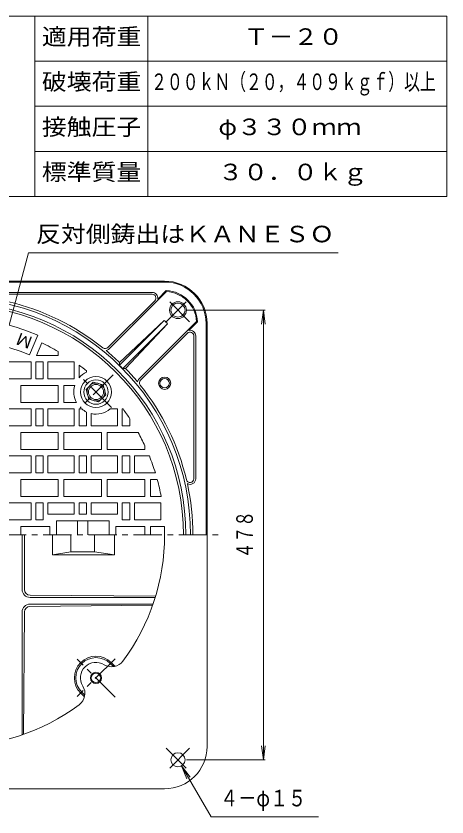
# Model space of a CAD drawing. Units: millimetres, scale not verified. Extents: x -589 to 461, y -801 to 845.
# Drawn here: x 3 to 461, y -7 to 845 of the extents above; entities that cross this region are included whole.
import ezdxf
from ezdxf.enums import TextEntityAlignment as Align

# ---------------------------------------------------------------- set-up
doc = ezdxf.new("R2010")
doc.units = ezdxf.units.MM
doc.header["$LTSCALE"] = 6
doc.linetypes.add('CHAIN1', pattern=[8, 5, -1, 1, -1])
for name, color, linetype, lineweight in [('1-0_1-0ﾚｲﾔ', 3, 'Continuous', 18), ('1-1_1-1ﾚｲﾔ', 2, 'Continuous', 18), ('1-2_1-2ﾚｲﾔ', 3, 'Continuous', 18), ('1-4_1-4ﾚｲﾔ', 7, 'Continuous', 18), ('F-0_F-0ﾚｲﾔ', 7, 'Continuous', 18)]:
    doc.layers.add(name, color=color, linetype=linetype, lineweight=lineweight)
doc.layers.add('F-4_F-4ﾚｲﾔ', color=2, linetype='Continuous')
doc.styles.add('ＭＳ ゴシック', font='')
doc.styles.get('ＭＳ ゴシック').set_extended_font_data('MS Gothic')

msp = doc.modelspace()

# ---------------------------------------------------------------- linework, layer by layer
at = {"layer": '1-0_1-0ﾚｲﾔ'}
for p, q in [((41.79, 271.621), (41.79, 292.621)), ((61.43, 274.621), (61.43, 292.621)), ((86.624, 274.621), (86.624, 292.621)), ((107.562, 271.621), (107.562, 292.621)), ((61.43, 274.621), (41.79, 271.621)), ((61.43, 274.621), (86.624, 274.621)), ((86.624, 274.621), (107.562, 271.621)), ((41.79, 271.621), (107.562, 271.621))]:
    msp.add_line(p, q, dxfattribs=at)
at = {"layer": '1-1_1-1ﾚｲﾔ'}
for p, q in [((-288.973, 562.621), (161.027, 562.621)), ((-288.973, 561.621), (161.027, 561.621)), ((147.722, 550.622), (-4.165, 550.621)), ((147.722, 548.621), (-4.165, 548.621)), ((102.146, 490.56), (163.141, 551.556)), ((153.603, 543.431), (162.75, 552.579)), ((100.731, 491.974), (150.55, 541.793)), ((112.979, 473.109), (160.581, 520.711)), ((113.129, 476.088), (160.581, 520.711)), ((133.965, 458.74), (194.961, 519.736)), ((116.515, 469.574), (164.117, 517.176)), ((164.117, 517.176), (119.493, 469.724)), ((186.837, 510.197), (195.985, 519.345)), ((205.027, 517.621), (205.027, 292.621)), ((206.027, 517.621), (206.027, 67.621)), ((185.199, 507.145), (135.38, 457.326)), ((192.027, 504.316), (192.027, 352.43)), ((194.027, 504.316), (194.027, 352.43)), ((112.979, 473.109), (113.129, 476.088)), ((116.515, 469.574), (119.493, 469.724)), ((161.027, 22.621), (-288.973, 22.621))]:
    msp.add_line(p, q, dxfattribs=at)
at = {"layer": '1-1_1-1ﾚｲﾔ', "linetype": 'CHAIN1'}
for p, q in [((187.569, 519.364), (162.77, 544.163)), ((162.77, 519.364), (187.568, 544.163)), ((187.569, 65.879), (162.77, 41.08)), ((162.77, 65.879), (187.568, 41.08))]:
    msp.add_line(p, q, dxfattribs=at)
at = {"layer": '1-1_1-1ﾚｲﾔ'}
for centre, radius in [((175.169, 531.764), 9), ((175.169, 531.764), 7.5), ((161.027, 453.982), 6.5), ((161.027, 453.982), 5), ((88.055, 140.594), 6), ((88.055, 140.594), 5), ((175.169, 53.479), 7.5)]:
    msp.add_circle(centre, radius, dxfattribs=at)
for centre, radius, start, end in [((161.027, 517.621), 45, 0, 90), ((161.027, 517.621), 44, 0, 90), ((147.722, 544.622), 6, 348.55591, 90), ((147.722, 544.622), 4, 314.99925, 90), ((161.027, 517.621), 35, 2.82281, 87.17755), ((161.027, 517.621), 34, 3.56572, 86.43454), ((-63.973, 292.621), 252.5, 0, 180), ((-63.973, 292.621), 247.5, 0, 180), ((-63.973, 292.621), 255, 51.31755, 76.64883), ((145.471, 502.065), 24, 39.02087, 50.97913), ((188.027, 504.316), 4, 0, 135.00075), ((188.027, 504.316), 6, 0, 101.44409), ((97.903, 494.803), 4, 231.31795, 315.00075), ((97.903, 494.803), 6, 279.01062, 315.0005), ((-63.973, 292.621), 255, 46.01117, 50.3205), ((-63.973, 292.621), 252.76, 44.43329, 45.56671), ((-63.973, 292.621), 255, 39.67953, 43.98885), ((138.208, 454.497), 6, 134.9995, 170.98938), ((138.208, 454.497), 4, 134.99925, 218.68205), ((-63.973, 292.621), 255, 13.35118, 38.68246), ((188.027, 352.43), 4, 193.35207, 0), ((188.027, 352.43), 6, 241.04599, 0), ((-63.973, 292.621), 255, 0, 12.35406), ((-63.973, 292.621), 225, 323.39366, 0), ((88.055, 140.594), 16.5, 58.30539, 211.69482), ((104.605, 167.396), 15, 238.3053, 323.39369), ((61.253, 124.044), 15, 306.60631, 31.6947), ((-63.973, 292.621), 225, 233.39369, 306.60628), ((161.027, 67.621), 45, 270, 0)]:
    msp.add_arc(centre, radius, start, end, dxfattribs=at)
at = {"layer": '1-2_1-2ﾚｲﾔ'}
for p, q in [((17.299, 484.086), (26.286, 505.258)), ((24.706, 483.621), (30.343, 496.9)), ((48.027, 487.765), (48.027, 483.621)), ((24.706, 483.621), (48.027, 483.621)), ((-8.973, 476.621), (19.027, 476.621)), ((19.027, 476.621), (19.027, 458.621)), ((24.027, 476.621), (24.027, 458.621)), ((37.027, 476.621), (37.027, 458.621)), ((70.027, 473.367), (70.027, 459.724)), ((78.027, 467.152), (78.027, 465.902)), ((-8.973, 458.621), (19.027, 458.621)), ((8.027, 451.622), (8.027, 433.622)), ((24.027, 458.621), (32.027, 458.621)), ((37.027, 458.621), (65.027, 458.621)), ((54.027, 451.622), (54.027, 433.622)), ((54.027, 451.622), (65.613, 451.622)), ((-8.973, 426.621), (19.027, 426.621)), ((8.027, 433.622), (48.027, 433.622)), ((19.027, 426.621), (19.027, 408.622)), ((24.027, 426.621), (24.027, 408.622)), ((37.027, 426.621), (65.027, 426.621)), ((37.027, 426.621), (37.027, 408.622)), ((54.027, 433.622), (67.303, 433.622)), ((65.027, 426.621), (65.027, 408.622)), ((70.027, 426.621), (70.027, 408.622)), ((70.027, 426.621), (72.98, 426.621)), ((103.13, 426.621), (111.027, 426.621)), ((111.027, 426.621), (111.027, 408.622)), ((116.027, 426.621), (116.027, 408.622)), ((116.027, 426.621), (116.773, 426.621)), ((78.027, 423.396), (78.027, 408.622)), ((83.027, 421.694), (83.027, 408.622)), ((124.027, 416.238), (124.027, 408.622)), ((-8.973, 408.622), (19.027, 408.622)), ((8.027, 401.621), (8.027, 383.622)), ((24.027, 408.622), (32.027, 408.622)), ((37.027, 408.622), (65.027, 408.622)), ((54.027, 401.621), (54.027, 383.622)), ((70.027, 408.622), (78.027, 408.622)), ((83.027, 408.622), (111.027, 408.622)), ((100.027, 401.621), (100.027, 383.622)), ((100.027, 401.621), (132.862, 401.621)), ((116.027, 408.622), (124.027, 408.622)), ((8.027, 383.622), (48.027, 383.622)), ((54.027, 383.622), (94.027, 383.622)), ((100.027, 383.622), (140.027, 383.622)), ((140.027, 387.537), (140.027, 383.622)), ((-8.973, 376.621), (19.027, 376.621)), ((19.027, 376.621), (19.027, 358.621)), ((24.027, 376.621), (24.027, 358.621)), ((37.027, 376.621), (65.027, 376.621)), ((37.027, 376.621), (37.027, 358.621)), ((65.027, 376.621), (65.027, 358.621)), ((70.027, 376.621), (70.027, 358.621)), ((83.027, 376.621), (111.027, 376.621)), ((83.027, 376.621), (83.027, 358.621)), ((111.027, 376.621), (111.027, 358.621)), ((116.027, 376.621), (116.027, 358.621)), ((129.027, 376.621), (129.027, 358.621)), ((129.027, 376.621), (144.759, 376.621)), ((-8.973, 358.621), (19.027, 358.621)), ((24.027, 358.621), (32.027, 358.621)), ((37.027, 358.621), (65.027, 358.621)), ((70.027, 358.621), (78.027, 358.621)), ((83.027, 358.621), (111.027, 358.621)), ((116.027, 358.621), (124.027, 358.621)), ((129.027, 358.621), (151.129, 358.621)), ((8.027, 351.621), (8.027, 333.622)), ((54.027, 351.621), (54.027, 333.622)), ((100.027, 351.621), (100.027, 333.622)), ((146.027, 351.621), (146.027, 333.622)), ((146.027, 351.621), (153.154, 351.621)), ((8.027, 333.622), (48.027, 333.622)), ((54.027, 333.622), (94.027, 333.622)), ((100.027, 333.622), (140.027, 333.622)), ((146.027, 333.622), (157.26, 333.622)), ((-8.973, 326.622), (19.027, 326.622)), ((19.027, 326.622), (19.027, 308.621)), ((24.027, 326.622), (24.027, 308.621)), ((37.027, 326.622), (65.027, 326.622)), ((37.027, 326.622), (37.027, 314.621)), ((65.027, 326.622), (65.027, 314.621)), ((70.027, 326.622), (78.027, 326.622)), ((70.027, 326.622), (70.027, 314.621)), ((78.027, 326.622), (78.027, 314.621)), ((83.027, 326.622), (111.027, 326.622)), ((111.027, 326.622), (111.027, 314.621)), ((116.027, 326.622), (116.027, 308.621)), ((129.027, 326.622), (129.027, 308.621)), ((-8.973, 308.621), (19.027, 308.621)), ((24.027, 308.621), (32.027, 308.621)), ((37.027, 314.621), (65.027, 314.621)), ((46.027, 307.621), (102.027, 307.621)), ((46.027, 307.621), (46.027, 292.621)), ((68.527, 307.621), (68.527, 292.621)), ((70.027, 314.621), (78.027, 314.621)), ((79.527, 307.621), (79.527, 292.621)), ((102.027, 307.621), (102.027, 292.621)), ((116.027, 308.621), (124.027, 308.621)), ((129.027, 308.621), (157.027, 308.621)), ((8.027, 301.622), (39.027, 301.622)), ((8.027, 301.622), (8.027, 292.621)), ((39.027, 301.622), (39.027, 292.621)), ((109.027, 301.622), (140.027, 301.622)), ((109.027, 301.622), (109.027, 292.621)), ((140.027, 301.622), (140.027, 292.621)), ((146.027, 301.622), (160.847, 301.622)), ((146.027, 301.622), (146.027, 292.621)), ((9.527, 234.622), (9.527, 292.621)), ((12.027, 234.57), (12.027, 292.621)), ((17.976, 228.57), (151.373, 227.421)), ((18.027, 226.122), (150.975, 226.122)), ((17.924, 216.672), (148.22, 217.795)), ((18.027, 219.121), (148.683, 219.121)), ((9.527, 210.621), (9.527, 79.965)), ((11.976, 210.724), (10.854, 80.428)), ((106.534, 152.52), (103.258, 155.796)), ((108.314, 152.861), (104.318, 156.857)), ((75.787, 120.335), (71.792, 124.33)), ((76.128, 122.115), (72.852, 125.391))]:
    msp.add_line(p, q, dxfattribs=at)
at = {"layer": '1-2_1-2ﾚｲﾔ', "linetype": 'CHAIN1'}
for p, q in [((106.219, 462.814), (71.339, 427.933)), ((104.411, 428.293), (72.336, 460.369)), ((-351.973, 292.621), (224.027, 292.621)), ((108.454, 160.992), (68.126, 120.665)), ((108.454, 120.195), (68.126, 160.522))]:
    msp.add_line(p, q, dxfattribs=at)
at = {"layer": '1-2_1-2ﾚｲﾔ'}
for points in [[(24.027, 476.621), (32.027, 476.621), (32.027, 458.621)], [(37.027, 476.621), (65.027, 476.621), (65.027, 458.621)], [(8.027, 451.622), (48.027, 451.622), (48.027, 433.622)], [(24.027, 426.621), (32.027, 426.621), (32.027, 408.622)], [(8.027, 401.621), (48.027, 401.621), (48.027, 383.622)], [(54.027, 401.621), (94.027, 401.621), (94.027, 383.622)], [(24.027, 376.621), (32.027, 376.621), (32.027, 358.621)], [(70.027, 376.621), (78.027, 376.621), (78.027, 358.621)], [(116.027, 376.621), (124.027, 376.621), (124.027, 358.621)], [(8.027, 351.621), (48.027, 351.621), (48.027, 333.622)], [(54.027, 351.621), (94.027, 351.621), (94.027, 333.622)], [(100.027, 351.621), (140.027, 351.621), (140.027, 333.622)], [(24.027, 326.622), (32.027, 326.622), (32.027, 308.621)], [(83.027, 326.622), (83.027, 314.621), (111.027, 314.621)], [(116.027, 326.622), (124.027, 326.622), (124.027, 308.621)], [(129.027, 326.622), (157.027, 326.622), (157.027, 308.621)]]:
    msp.add_lwpolyline(points, dxfattribs=at)
msp.add_lwpolyline([(90.894, 434.054), (80.298, 436.893), (77.459, 447.489), (85.216, 455.245), (95.812, 452.406), (98.651, 441.81)], close=True, dxfattribs=at)
for radius in [16.5, 13, 9.5, 8]:
    msp.add_circle((88.055, 444.649), radius, dxfattribs=at)
for centre, radius, start, end in [((-63.973, 292.621), 245, 0, 180), ((-63.973, 292.621), 231, 67, 113), ((-63.973, 292.621), 208, 66.99998, 113.00002), ((-63.973, 292.621), 225, 60.14688, 65.21715), ((-63.973, 292.621), 225, 50.86789, 53.44777), ((88.055, 444.649), 23.5, 115.26004, 140.0984), ((88.055, 444.649), 23.5, 162.74137, 207.98715), ((88.055, 444.649), 23.5, 230.09812, 244.73996), ((88.055, 444.649), 23.5, 257.64593, 309.90188), ((-63.973, 292.621), 225, 33.32628, 36.55223), ((-63.973, 292.621), 225, 24.95126, 28.97607), ((-63.973, 292.621), 225, 17.0576, 21.92133), ((-63.973, 292.621), 225, 10.49925, 15.20197), ((-63.973, 292.621), 225, 0, 2.29245), ((18.027, 234.622), 8.5, 180, 270), ((18.027, 234.57), 6, 180, 269.50662), ((18.027, 210.621), 8.5, 90, 180), ((17.976, 210.673), 6, 90.49338, 179.50662), ((88.055, 140.594), 23, 45.00026, 225.00026), ((88.055, 140.594), 21.5, 45.00027, 225.00027)]:
    msp.add_arc(centre, radius, start, end, dxfattribs=at)
at = {"layer": '1-4_1-4ﾚｲﾔ'}
for p, q in [((184.169, 531.764), (267.827, 531.764)), ((266.027, 531.764), (264.069, 516.892)), ((266.027, 53.479), (266.027, 531.764)), ((266.027, 531.764), (267.985, 516.892)), ((266.027, 53.479), (264.069, 68.351)), ((266.027, 53.479), (267.985, 68.351)), ((184.169, 53.479), (267.827, 53.479)), ((178.919, 46.984), (188.05, 35.084)), ((178.919, 46.984), (184.659, 33.126))]:
    msp.add_line(p, q, dxfattribs=at)
for points in [[(-4.186, 515.75), (16.412, 592.621), (345.36, 592.621)], [(178.919, 46.984), (210.306, -7.379), (324.596, -7.379)]]:
    msp.add_lwpolyline(points, dxfattribs=at)
at = {"layer": 'F-0_F-0ﾚｲﾔ'}
for p, q in [((461.027, 844.622), (-588.973, 844.622)), ((23.027, 652.621), (23.027, 844.622)), ((143.027, 652.621), (143.027, 844.622)), ((461.027, 652.621), (461.027, 844.622)), ((461.027, 796.622), (23.027, 796.622)), ((461.027, 748.622), (23.027, 748.622)), ((461.027, 700.622), (23.027, 700.622)), ((461.027, 652.621), (-588.973, 652.621))]:
    msp.add_line(p, q, dxfattribs=at)

# ---------------------------------------------------------------- texts
at = {"layer": '1-2_1-2ﾚｲﾔ', "color": 7, "style": 'ＭＳ ゴシック'}
msp.add_text('Ｍ', height=13.2, rotation=159.555, dxfattribs=at).set_placement((23.922, 505.969), align=Align.BOTTOM_LEFT)
at = {"layer": '1-4_1-4ﾚｲﾔ', "color": 2, "style": 'ＭＳ ゴシック', "width": 1.1}
msp.add_text('反対側鋳出はＫＡＮＥＳＯ', height=17.6, dxfattribs=at).set_placement((24.36, 598.621), align=Align.BOTTOM_LEFT)
at = {"layer": '1-4_1-4ﾚｲﾔ', "color": 3, "style": 'ＭＳ ゴシック', "width": 0.7}
msp.add_text('４７８', height=17.6, rotation=90, dxfattribs=at).set_placement((260.027, 267.721), align=Align.BOTTOM_LEFT)
at = {"layer": '1-4_1-4ﾚｲﾔ', "color": 6, "style": 'ＭＳ ゴシック', "width": 0.8}
msp.add_text('４－φ１５', height=17.6, dxfattribs=at).set_placement((220.051, -1.379), align=Align.BOTTOM_LEFT)
at = {"layer": 'F-4_F-4ﾚｲﾔ', "style": 'ＭＳ ゴシック', "width": 1.1}
for s, p in [('適用荷重', (30.527, 808.622)), ('Ｔ－２０', (245.027, 808.622)), ('破壊荷重', (30.527, 760.621)), ('接触圧子', (30.527, 712.622)), ('φ３３０ｍｍ', (218.027, 712.622)), ('標準質量', (30.527, 664.621)), ('３０．０ｋｇ', (218.027, 664.621))]:
    msp.add_text(s, height=17.6, dxfattribs=at).set_placement(p, align=Align.BOTTOM_LEFT)
at = {"layer": 'F-4_F-4ﾚｲﾔ', "color": 3, "style": 'ＭＳ ゴシック', "width": 0.7}
msp.add_text('２００ｋＮ（２０，４０９ｋｇｆ）以上', height=17.6, dxfattribs=at).set_placement((146.627, 760.621), align=Align.BOTTOM_LEFT)

doc.saveas('drawing.dxf')
